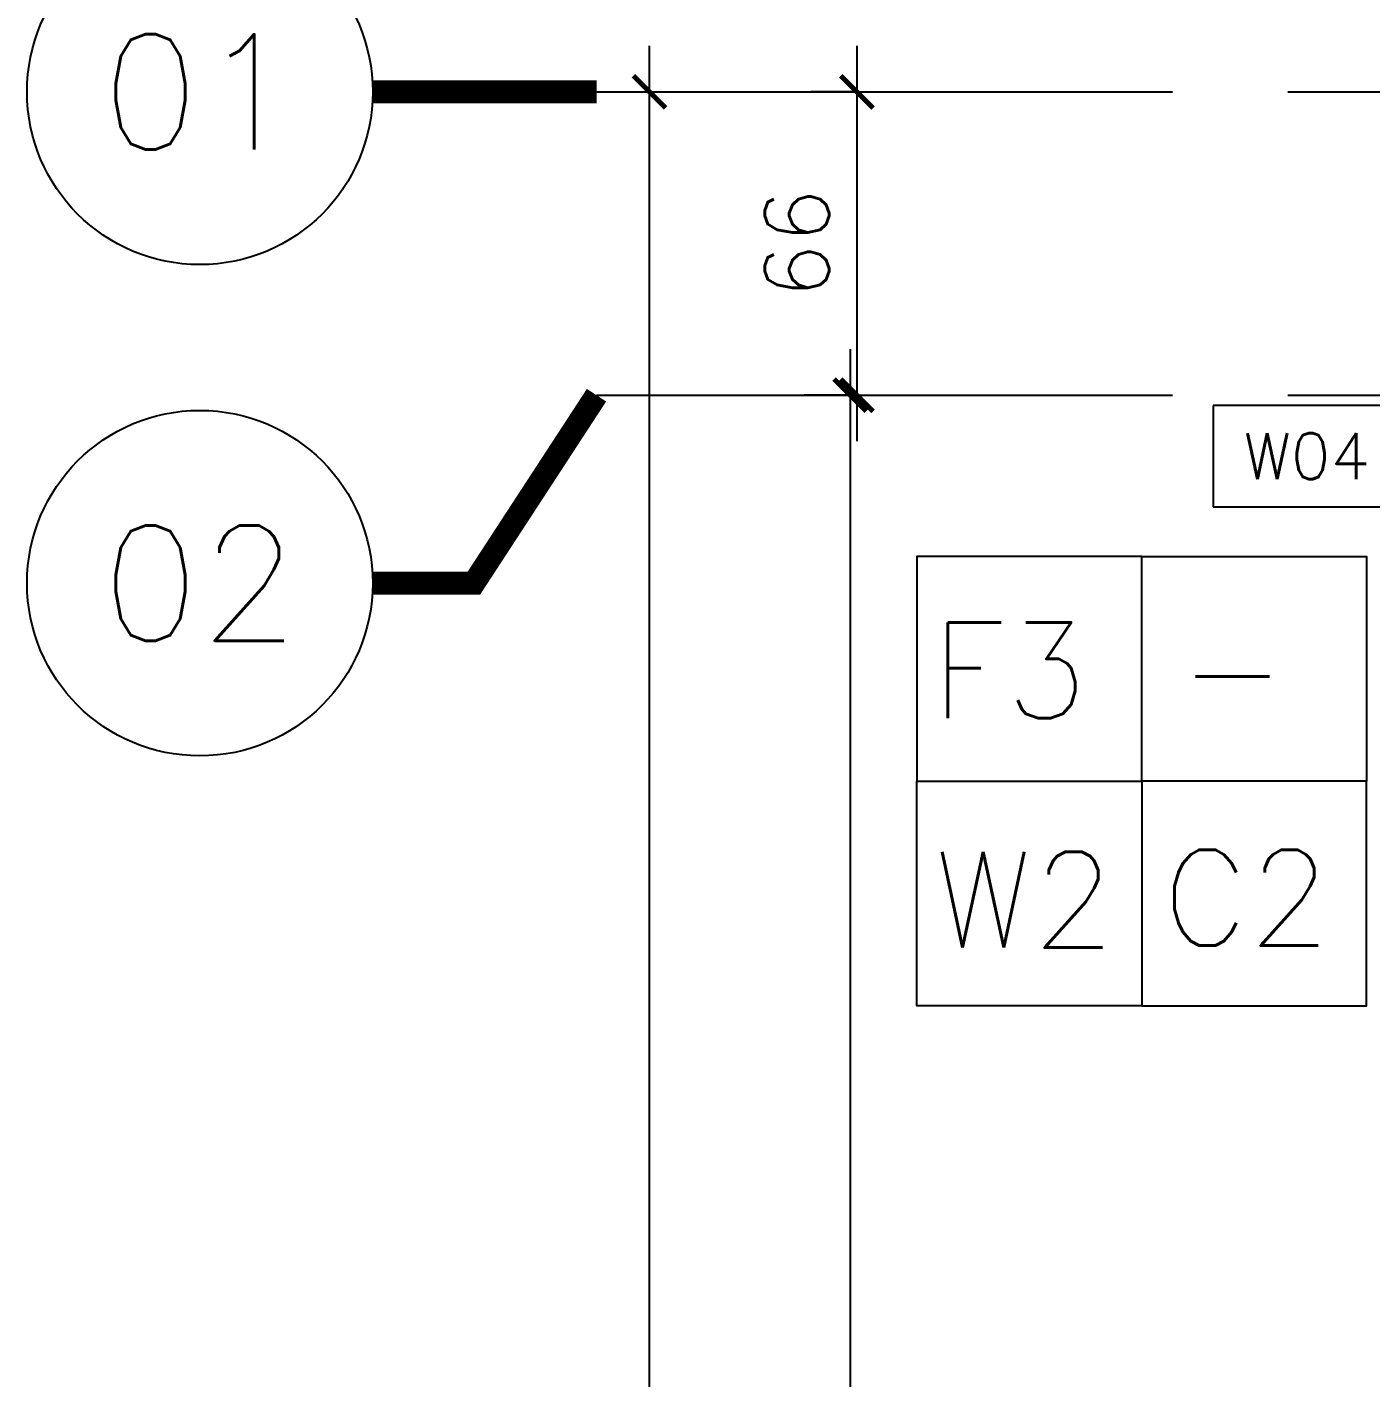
# Model space of a CAD drawing. Header units: centimetres. Extents: x -2093 to 438, y -64 to 4985.
# Drawn here: x -2093.4 to -1801.8, y 2417 to 2710.2 of the extents above; entities that cross this region are included whole.
import ezdxf
from ezdxf.enums import TextEntityAlignment as Align
from ezdxf.xclip import XClip

# ---------------------------------------------------------------- set-up
doc = ezdxf.new("R2010")
doc.units = ezdxf.units.CM
doc.header["$LTSCALE"] = 100
doc.header["$MEASUREMENT"] = 0
doc.header["$XCLIPFRAME"] = 0
doc.linetypes.add('GRID$0$GRID$0$XREF GRID$0$GRIDS$0$CENTER', pattern=[2, 1.25, -0.25, 0.25, -0.25])
for name, color, linetype in [('$0$SCHEDUALE LINES-01', 2, 'Continuous'), ('A0-01 FLOOR PLANS$0$TEXT-SCHED', 3, 'Continuous'), ('A0-01 FLOOR PLANS$0$WALL-01', 7, 'Continuous'), ('DIM IN', 1, 'Continuous'), ('GRID$0$DIM IN', 1, 'Continuous'), ('GRID$0$XREF GRID', 11, 'GRID$0$GRID$0$XREF GRID$0$GRIDS$0$CENTER'), ('TEXT', 3, 'Continuous')]:
    doc.layers.add(name, color=color, linetype=linetype)
doc.styles.add('A0-01 FLOOR PLANS$0$A0-01 GROUND FLOOR PLAN - For Entry modification$0$ROMANS', font='romans')
doc.styles.add('GRID$0$GRID$0$XREF GRID$0$GRIDS$0$18', font='romans.shx', dxfattribs={"width": 0.85, "height": 15})
doc.styles.add('GRID$0$ROMANS', font='romans')
doc.styles.add('ROMANS', font='romans')
doc.dimstyles.new('A0-01 FLOOR PLANS$0$A0-01 GROUND FLOOR PLAN - For Entry modification$0$text', dxfattribs={"dimtxt": 18, "dimasz": 10, "dimexe": 10, "dimexo": 10, "dimgap": -6, "dimtad": 1, "dimtih": 1, "dimtoh": 1, "dimdec": 0, "dimdsep": 46, "dimtxsty": 'A0-01 FLOOR PLANS$0$A0-01 GROUND FLOOR PLAN - For Entry modification$0$ROMANS', "dimblk1": 'A0-01 FLOOR PLANS$0$A0-01 GROUND FLOOR PLAN - For Entry modification$0$_ARCHTICK', "dimblk2": 'A0-01 FLOOR PLANS$0$A0-01 GROUND FLOOR PLAN - For Entry modification$0$_ARCHTICK', "dimsah": 1, "dimcen": 25, "dimdle": 10, "dimse1": 1, "dimse2": 1, "dimsd1": 1, "dimsd2": 1, "dimclrd": 1, "dimclre": 1, "dimclrt": 2, "dimadec": 0, "dimazin": 0, "dimtfac": 1, "dimtdec": 0, "dimtmove": 2, "dimatfit": 3, "dimldrblk": 'A0-01 FLOOR PLANS$0$A0-01 GROUND FLOOR PLAN - For Entry modification$0$_ARCHTICK', "dimfxl": 1, "dimtolj": 1, "dimtzin": 0, "dimarcsym": 0})
doc.dimstyles.new('GRID$0$AS-17-100', dxfattribs={"dimtxt": 14, "dimasz": 7, "dimexe": 10, "dimexo": 25, "dimgap": 6, "dimtad": 1, "dimtoh": 1, "dimdec": 0, "dimdsep": 46, "dimtxsty": 'GRID$0$ROMANS', "dimblk1": 'GRID$0$_ARCHTICK', "dimblk2": 'GRID$0$_ARCHTICK', "dimsah": 1, "dimcen": 25, "dimdle": 10, "dimclrd": 1, "dimclre": 1, "dimclrt": 2, "dimadec": 0, "dimazin": 0, "dimtfac": 1, "dimtdec": 0, "dimtofl": 0, "dimtmove": 2, "dimatfit": 3, "dimldrblk": 'GRID$0$_ARCHTICK', "dimfxl": 1, "dimtolj": 1, "dimtzin": 0, "dimarcsym": 0})

# ---------------------------------------------------------------- blocks, each defined once
blk = doc.blocks.new('GRID$0$_ARCHTICK')
at = {"color": 0, "linetype": 'ByBlock', "const_width": 0.15}
blk.add_lwpolyline([(-0.5, -0.5), (0.5, 0.5)], dxfattribs=at)
blk = doc.blocks.new('*D437')
at = {"layer": 'Defpoints', "color": 0, "transparency": 16777216}
for p in [(-1887.83, 2696.16, 0), (-1913.3, 2630.32), (-1887.83, 2630.32)]:
    blk.add_point(p, dxfattribs=at)
at = {"layer": 'GRID$0$DIM IN', "color": 1, "lineweight": -2, "transparency": 16777216}
for p, q in [((-1913.3, 2706.16), (-1913.3, 2620.32)), ((-1912.83, 2696.16), (-1923.3, 2696.16)), ((-1912.83, 2630.32), (-1923.3, 2630.32))]:
    blk.add_line(p, q, dxfattribs=at)
at = {"layer": 'GRID$0$DIM IN', "color": 1, "lineweight": -2, "transparency": 16777216, "xscale": 7, "yscale": 7, "zscale": 7}
for p, rotation in [((-1913.3, 2696.16), 90), ((-1913.3, 2630.32), 270)]:
    blk.add_blockref('GRID$0$_ARCHTICK', p, dxfattribs=dict(at, rotation=rotation))
at = {"layer": 'GRID$0$DIM IN', "color": 2, "transparency": 16777216, "insert": (-1926.3, 2663.24), "char_height": 14, "attachment_point": 5, "rotation": 90, "style": 'GRID$0$ROMANS'}
blk.add_mtext('\\A1;66', dxfattribs=at)
blk = doc.blocks.new('*D438')
at = {"layer": 'Defpoints', "color": 0, "transparency": 16777216}
for p in [(-1887.83, 2630.32), (-1934.4, 2140.98), (-1914.76, 2140.98)]:
    blk.add_point(p, dxfattribs=at)
at = {"layer": 'GRID$0$DIM IN', "color": 1, "lineweight": -2, "transparency": 16777216}
for p, q in [((-1914.76, 2640.32), (-1914.76, 2130.98)), ((-1912.83, 2630.32), (-1924.76, 2630.32)), ((-1909.4, 2140.98), (-1904.76, 2140.98))]:
    blk.add_line(p, q, dxfattribs=at)
at = {"layer": 'GRID$0$DIM IN', "color": 1, "lineweight": -2, "transparency": 16777216, "xscale": 7, "yscale": 7, "zscale": 7}
for p, rotation in [((-1914.76, 2630.32), 90), ((-1914.76, 2140.98), 270)]:
    blk.add_blockref('GRID$0$_ARCHTICK', p, dxfattribs=dict(at, rotation=rotation))
at = {"layer": 'GRID$0$DIM IN', "color": 2, "transparency": 16777216, "insert": (-1927.76, 2385.65), "char_height": 14, "attachment_point": 5, "rotation": 90, "style": 'GRID$0$ROMANS'}
blk.add_mtext('\\A1;489', dxfattribs=at)
blk = doc.blocks.new('*D441')
at = {"layer": 'Defpoints', "color": 0, "transparency": 16777216}
for p in [(-1992.02, 2696.16), (-1958.3, 2696.16), (-1992.02, 815.5)]:
    blk.add_point(p, dxfattribs=at)
at = {"layer": 'GRID$0$DIM IN', "color": 1, "lineweight": -2, "transparency": 16777216}
for p, q in [((-1958.3, 805.5), (-1958.3, 2706.16)), ((-1967.02, 2696.16), (-1948.3, 2696.16)), ((-1967.02, 815.5), (-1948.3, 815.5))]:
    blk.add_line(p, q, dxfattribs=at)
at = {"layer": 'GRID$0$DIM IN', "color": 1, "lineweight": -2, "transparency": 16777216, "xscale": 7, "yscale": 7, "zscale": 7}
for p, rotation in [((-1958.3, 2696.16), 90), ((-1958.3, 815.5), 270)]:
    blk.add_blockref('GRID$0$_ARCHTICK', p, dxfattribs=dict(at, rotation=rotation))
at = {"layer": 'GRID$0$DIM IN', "color": 2, "transparency": 16777216, "insert": (-1971.3, 1755.83), "char_height": 14, "attachment_point": 5, "rotation": 90, "style": 'GRID$0$ROMANS'}
blk.add_mtext('\\A1;1881', dxfattribs=at)
blk = doc.blocks.new('*D233')
at = {"layer": 'A0-01 FLOOR PLANS$0$TEXT-SCHED', "color": 1, "lineweight": -2, "transparency": 16777216}
for p, q in [((-1795.41, 2628.11), (-1835.98, 2628.11)), ((-1835.98, 2628.11), (-1835.98, 2606.11)), ((-1795.41, 2606.11), (-1795.41, 2628.11)), ((-1835.98, 2606.11), (-1795.41, 2606.11))]:
    blk.add_line(p, q, dxfattribs=at)
at = {"layer": 'Defpoints', "color": 0, "transparency": 16777216}
blk.add_point((-1815.7, 2617.11), dxfattribs=at)
blk.add_point((-1815.7, 2617.11), dxfattribs=at)
blk.add_point((-1815.7, 2617.11), dxfattribs=at)
at = {"layer": 'A0-01 FLOOR PLANS$0$TEXT-SCHED', "color": 2, "transparency": 16777216, "insert": (-1815.7, 2617.11), "char_height": 8, "width": 47.1429, "attachment_point": 5, "style": 'A0-01 FLOOR PLANS$0$A0-01 GROUND FLOOR PLAN - For Entry modification$0$ROMANS'}
blk.add_mtext('\\A1;{\\H1.25x;W04}', dxfattribs=at)
blk = doc.blocks.new('A0-01 FLOOR PLANS$0$A0-01 GROUND FLOOR PLAN - For Entry modification$0$_ARCHTICK')
at = {"color": 0, "linetype": 'ByBlock', "const_width": 0.15}
blk.add_lwpolyline([(-0.5, -0.5), (0.5, 0.5)], dxfattribs=at)
blk = doc.blocks.new('GRID')
at = {"layer": 'GRID$0$XREF GRID'}
for p, q in [((-1969.8, 2696.16), (-230.24, 2696.16)), ((-1969.8, 2630.32), (-230.24, 2630.32))]:
    blk.add_line(p, q, dxfattribs=at)
at = {"layer": 'GRID$0$XREF GRID', "color": 3, "linetype": 'Continuous', "const_width": 5}
for points in [[(-1969.8, 2696.16), (-2018.36, 2696.16)], [(-1969.8, 2630.32), (-1996.4, 2589.53), (-2018.36, 2589.53)]]:
    blk.add_lwpolyline(points, dxfattribs=at)
at = {"layer": 'GRID$0$XREF GRID', "color": 3, "linetype": 'Continuous'}
for centre in [(-2055.86, 2696.16), (-2055.86, 2589.53)]:
    blk.add_circle(centre, 37.5, dxfattribs=at)
at = {"layer": 'GRID$0$XREF GRID', "color": 4, "linetype": 'Continuous', "style": 'GRID$0$GRID$0$XREF GRID$0$GRIDS$0$18'}
for s, p in [('01', (-2055.86, 2696.16)), ('02', (-2055.86, 2589.53))]:
    blk.add_text(s, height=25, dxfattribs=at).set_placement(p, align=Align.MIDDLE)
at = {"layer": 'GRID$0$DIM IN'}
for base, p1, p2, picture, middle in [((-1958.3, 2696.16), (-1992.02, 815.5), (-1992.02, 2696.16), '*D441', (-1971.3, 1755.83)), ((-1913.3, 2630.32), (-1887.83, 2696.16, 0), (-1887.83, 2630.32), '*D437', (-1926.3, 2663.24)), ((-1914.76, 2140.98), (-1887.83, 2630.32), (-1934.4, 2140.98), '*D438', (-1927.76, 2385.65))]:
    dim = blk.add_linear_dim(base=base, p1=p1, p2=p2, angle=90, dimstyle='GRID$0$AS-17-100', dxfattribs=at)
    dim.commit()
    dim.dimension.update_dxf_attribs({"geometry": picture, "text_midpoint": middle})
blk = doc.blocks.new('A0-01 FLOOR PLANS')
at = {"layer": 'A0-01 FLOOR PLANS$0$WALL-01'}
blk.add_blockref('GRID', (0, 0), dxfattribs=at)
at = {"layer": 'A0-01 FLOOR PLANS$0$TEXT-SCHED'}
dim = blk.add_linear_dim(base=(-1815.7, 2617.11), p1=(-1815.7, 2617.11), p2=(-1815.7, 2617.11), text='{\\H1.25x;W04}', dimstyle='A0-01 FLOOR PLANS$0$A0-01 GROUND FLOOR PLAN - For Entry modification$0$text', override={"dimtxt": 8, "dimgap": -6, "dimclrt": 2}, dxfattribs=at)
dim.commit()
dim.dimension.update_dxf_attribs({"geometry": '*D233', "text_midpoint": (-1815.7, 2617.11), "dimtype": 128})

msp = doc.modelspace()

# ---------------------------------------------------------------- linework, layer by layer
at = {"layer": '$0$SCHEDUALE LINES-01'}
for points in [[(-1851.52, 2595.29), (-1900.27, 2595.29), (-1900.27, 2546.53), (-1851.52, 2546.53)], [(-1851.52, 2595.29), (-1802.76, 2595.29), (-1802.76, 2546.53), (-1851.52, 2546.53)], [(-1851.52, 2497.77), (-1900.27, 2497.77), (-1900.27, 2546.53), (-1851.52, 2546.53)], [(-1851.52, 2497.77), (-1802.76, 2497.77), (-1802.76, 2546.53), (-1851.52, 2546.53)]]:
    msp.add_lwpolyline(points, close=True, dxfattribs=at)

# ---------------------------------------------------------------- block references
at = {"layer": 'DIM IN'}
ref = msp.add_blockref('A0-01 FLOOR PLANS', (0, 0), dxfattribs=at)
XClip(ref).set_block_clipping_path([(-2776.1374472706, -63.5198747971), (-25.2799057033, 3544.9387921137)])

# ---------------------------------------------------------------- texts
at = {"layer": 'TEXT', "style": 'ROMANS'}
for s, p in [('F3', (-1897.13, 2560.19)), ('-', (-1843.38, 2560.38)), ('W2', (-1896.6, 2510.42)), ('C2', (-1847.08, 2510.85))]:
    msp.add_text(s, height=20.8, dxfattribs=at).set_placement(p)

doc.saveas('drawing.dxf')
